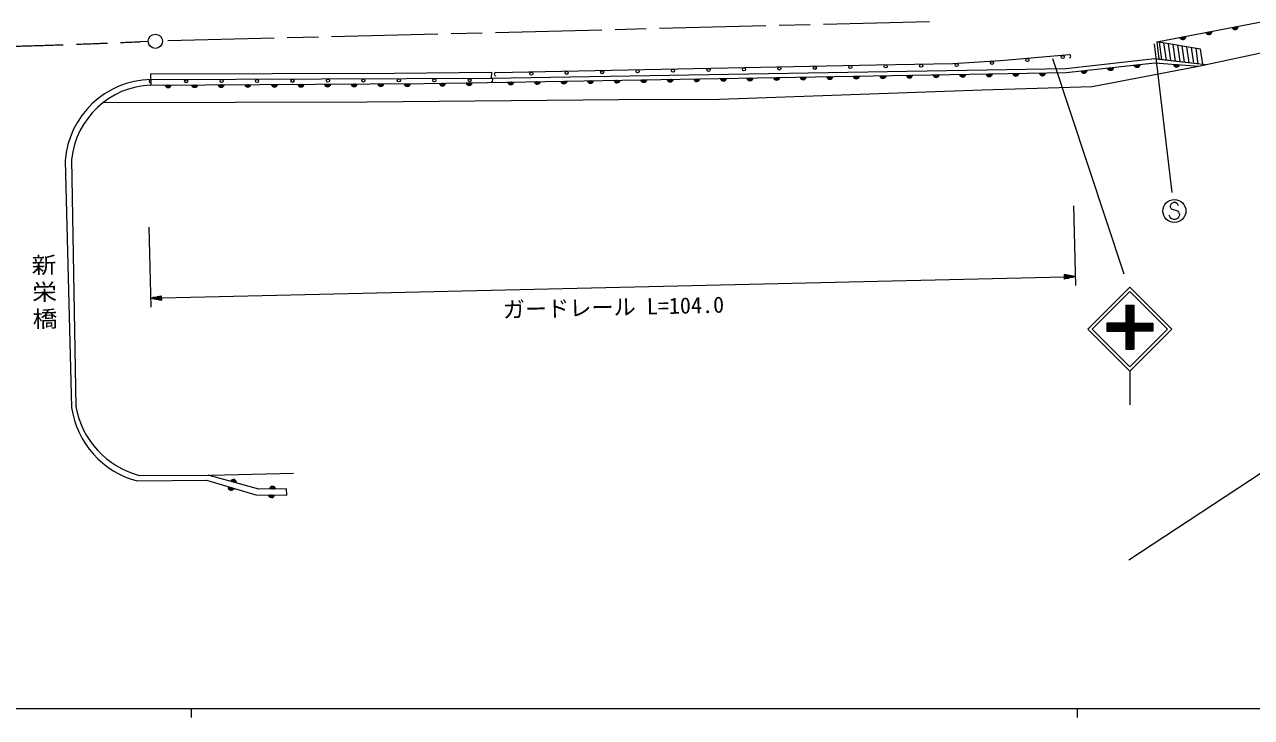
# Model space of a CAD drawing. Units: millimetres, scale not verified. Extents: x 40000 to 680000, y 20000 to 380000.
# Drawn here: x 349208 to 487650, y 204000 to 282199 of the extents above; entities that cross this region are included whole.
import ezdxf
from ezdxf.enums import TextEntityAlignment as Align

# ---------------------------------------------------------------- set-up
doc = ezdxf.new("R2010")
doc.units = ezdxf.units.MM
doc.header["$LTSCALE"] = 1000
doc.linetypes.add('CHAIN', pattern=[18.5, 12, -1.5, 3.5, -1.5])
for name, color, linetype, lineweight in [('M-BGD', 7, 'Continuous', 13), ('M-BMK', 2, 'CHAIN', 13), ('M-BMK-SRVR', 3, 'Continuous', 13), ('M-STR-HTXT', 7, 'Continuous', 13), ('M-STR-STRC', 7, 'Continuous', 13), ('M-TTL-BAND', 7, 'Continuous', 13)]:
    doc.layers.add(name, color=color, linetype=linetype, lineweight=lineweight)
doc.styles.add('@ＭＳ ゴシック', font='')
doc.styles.add('ＭＳ ゴシック', font='')
doc.styles.get('@ＭＳ ゴシック').set_extended_font_data('@MS Gothic')
doc.styles.get('ＭＳ ゴシック').set_extended_font_data('MS Gothic')

msp = doc.modelspace()

# ---------------------------------------------------------------- linework, layer by layer
at = {"layer": 'M-BGD'}
for p, q in [((477542, 278257), (477258, 280207)), ((478056, 278196), (477776, 280121)), ((478570, 278135), (478294, 280035)), ((479084, 278074), (478811, 279950)), ((479598, 278013), (479329, 279864)), ((480113, 277952), (479847, 279778)), ((480627, 277891), (480364, 279693)), ((481141, 277830), (480882, 279607)), ((481655, 277769), (481400, 279522)), ((363437, 276619), (363455, 275373)), ((363446, 275992), (401863, 276135)), ((353801, 266811), (354514, 238996)), ((354511, 266969), (354992, 239103)), ((361960, 230689), (369727, 230771))]:
    msp.add_line(p, q, dxfattribs=at)
for points in [[(476984, 280252), (494646, 283634), (513554, 287670), (527340, 290496), (544302, 294344), (569348, 300106)], [(358103, 273408), (387816, 273462), (416250, 273731), (427642, 273785), (457278, 274825), (469674, 275202), (481671, 277507), (497839, 280943), (524004, 286513), (538041, 289643), (549684, 292263), (570052, 296735)], [(401881, 276835), (401863, 276135), (466714, 277229), (476751, 278351), (482455, 277674)], [(402383, 276781), (445312, 277660), (453968, 277812), (459323, 278126), (467073, 278808)], [(363455, 275373), (394355, 275534), (401392, 275668), (466743, 276771), (476750, 277888), (481671, 277507)], [(363437, 276619), (390956, 276709), (401881, 276835)], [(473828, 221804), (490163, 232564), (492330, 232564), (492330, 231605), (502628, 231605), (502628, 232706), (503409, 232706), (503409, 231605), (544176, 231605), (544176, 226669), (545739, 221307)], [(362129, 231313), (370238, 231354), (379575, 231578)], [(378822, 229102), (378768, 229802), (375629, 229748), (369924, 231352)], [(369727, 230771), (375306, 229138), (378822, 229102)]]:
    msp.add_lwpolyline(points, dxfattribs=at)
msp.add_lwpolyline([(482169, 277708), (481918, 279436), (476984, 280252), (477212, 278296)], close=True, dxfattribs=at)
for centre in [(462369, 278193), (466354, 278544), (410386, 276745), (414385, 276827), (418384, 276908), (422383, 276990), (426382, 277072), (430381, 277154), (434381, 277236), (438380, 277318), (442379, 277400), (446378, 277479), (450377, 277549), (454384, 277636), (458377, 277870), (367446, 275807), (371446, 275821), (375446, 275836), (379446, 275851), (383446, 275866), (387446, 275881), (391446, 275896), (395446, 275911), (399446, 275926), (406386, 276663)]:
    msp.add_circle(centre, 175, dxfattribs=at)
for centre, radius, start, end in [((482858, 281432), 354, 199.63652, 2.0417), ((482858, 281432), 283, 201.86056, 359.81766), ((482858, 281432), 212, 205.60689, 356.07134), ((482858, 281432), 142, 213.31862, 348.35961), ((482858, 281432), 100, 223.63628, 338.04194), ((485805, 281996), 354, 199.63652, 2.0417), ((485805, 281996), 283, 201.86056, 359.81766), ((485805, 281996), 212, 205.60689, 356.07134), ((485805, 281996), 142, 213.31862, 348.35961), ((485805, 281996), 100, 223.63628, 338.04194), ((479912, 280868), 354, 199.63652, 2.0417), ((479912, 280868), 283, 201.86056, 359.81766), ((479912, 280868), 212, 205.60689, 356.07134), ((479912, 280868), 142, 213.31862, 348.35961), ((479912, 280868), 100, 223.63628, 338.04194), ((467089, 278621), 188, 275.02697, 95.02697), ((468759, 277050), 354, 195.17132, 357.5765), ((468759, 277050), 283, 197.39536, 355.35246), ((468759, 277050), 212, 201.14168, 351.60613), ((468759, 277050), 142, 208.85341, 343.8944), ((468759, 277050), 100, 219.17108, 333.57674), ((471740, 277383), 354, 195.17132, 357.5765), ((471740, 277383), 283, 197.39536, 355.35246), ((471740, 277383), 212, 201.14168, 351.60613), ((471740, 277383), 142, 208.85341, 343.8944), ((471740, 277383), 100, 219.17108, 333.57674), ((474722, 277716), 354, 195.17132, 357.5765), ((474722, 277716), 283, 197.39536, 355.35246), ((474722, 277716), 212, 201.14168, 351.60613), ((474722, 277716), 142, 208.85341, 343.8944), ((474722, 277716), 100, 219.17108, 333.57674), ((479214, 277752), 354, 184.36978, 346.77496), ((479214, 277752), 283, 186.59382, 344.55092), ((479214, 277752), 212, 190.34015, 340.8046), ((479214, 277752), 142, 198.05188, 333.09287), ((479214, 277752), 100, 208.36954, 322.7752), ((363653, 266117), 9877, 91.20386, 175.9716), ((363446, 275804), 188, 90.21385, 270.21385), ((389404, 275562), 354, 189.09678, 351.50195), ((389404, 275562), 283, 191.32082, 349.27792), ((389404, 275562), 212, 195.06714, 345.53159), ((389404, 275562), 142, 202.77887, 337.81986), ((389404, 275562), 100, 213.09653, 327.5022), ((392404, 275578), 354, 189.09678, 351.50195), ((392404, 275578), 283, 191.32082, 349.27792), ((392404, 275578), 212, 195.06714, 345.53159), ((392404, 275578), 142, 202.77887, 337.81986), ((392404, 275578), 100, 213.09653, 327.5022), ((396373, 275627), 354, 189.88764, 352.29282), ((396373, 275627), 283, 192.11168, 350.06878), ((396373, 275627), 212, 195.85801, 346.32246), ((396373, 275627), 142, 203.56974, 338.61073), ((396373, 275627), 100, 213.8874, 328.29306), ((399372, 275684), 354, 189.88764, 352.29282), ((399372, 275684), 283, 192.11168, 350.06878), ((399372, 275684), 212, 195.85801, 346.32246), ((399372, 275684), 142, 203.56974, 338.61073), ((399372, 275684), 100, 213.8874, 328.29306), ((401864, 275947), 188, 270.21385, 90.21385), ((402387, 276593), 188, 91.17305, 271.17305), ((404071, 275767), 354, 189.76414, 352.16931), ((404071, 275767), 283, 191.98817, 349.94528), ((404071, 275767), 212, 195.7345, 346.19895), ((404071, 275767), 142, 203.44623, 338.48722), ((404071, 275767), 100, 213.76389, 328.16956), ((407071, 275818), 354, 189.76414, 352.16931), ((407071, 275818), 283, 191.98817, 349.94528), ((407071, 275818), 212, 195.7345, 346.19895), ((407071, 275818), 142, 203.44623, 338.48722), ((407071, 275818), 100, 213.76389, 328.16956), ((410070, 275869), 354, 189.76414, 352.16931), ((410070, 275869), 283, 191.98817, 349.94528), ((410070, 275869), 212, 195.7345, 346.19895), ((410070, 275869), 142, 203.44623, 338.48722), ((410070, 275869), 100, 213.76389, 328.16956), ((413070, 275919), 354, 189.76414, 352.16931), ((413070, 275919), 283, 191.98817, 349.94528), ((413070, 275919), 212, 195.7345, 346.19895), ((413070, 275919), 142, 203.44623, 338.48722), ((413070, 275919), 100, 213.76389, 328.16956), ((416069, 275970), 354, 189.76414, 352.16931), ((416069, 275970), 283, 191.98817, 349.94528), ((416069, 275970), 212, 195.7345, 346.19895), ((416069, 275970), 142, 203.44623, 338.48722), ((416069, 275970), 100, 213.76389, 328.16956), ((419069, 276020), 354, 189.76414, 352.16931), ((419069, 276020), 283, 191.98817, 349.94528), ((419069, 276020), 212, 195.7345, 346.19895), ((419069, 276020), 142, 203.44623, 338.48722), ((419069, 276020), 100, 213.76389, 328.16956), ((422068, 276071), 354, 189.76414, 352.16931), ((422068, 276071), 283, 191.98817, 349.94528), ((422068, 276071), 212, 195.7345, 346.19895), ((422068, 276071), 142, 203.44623, 338.48722), ((422068, 276071), 100, 213.76389, 328.16956), ((425068, 276122), 354, 189.76414, 352.16931), ((425068, 276122), 283, 191.98817, 349.94528), ((425068, 276122), 212, 195.7345, 346.19895), ((425068, 276122), 142, 203.44623, 338.48722), ((425068, 276122), 100, 213.76389, 328.16956), ((428068, 276172), 354, 189.76414, 352.16931), ((428068, 276172), 283, 191.98817, 349.94528), ((428068, 276172), 212, 195.7345, 346.19895), ((428068, 276172), 142, 203.44623, 338.48722), ((428068, 276172), 100, 213.76389, 328.16956), ((431067, 276223), 354, 189.76414, 352.16931), ((431067, 276223), 283, 191.98817, 349.94528), ((431067, 276223), 212, 195.7345, 346.19895), ((431067, 276223), 142, 203.44623, 338.48722), ((431067, 276223), 100, 213.76389, 328.16956), ((434067, 276273), 354, 189.76414, 352.16931), ((434067, 276273), 283, 191.98817, 349.94528), ((434067, 276273), 212, 195.7345, 346.19895), ((434067, 276273), 142, 203.44623, 338.48722), ((434067, 276273), 100, 213.76389, 328.16956), ((437066, 276324), 354, 189.76414, 352.16931), ((437066, 276324), 283, 191.98817, 349.94528), ((437066, 276324), 212, 195.7345, 346.19895), ((437066, 276324), 142, 203.44623, 338.48722), ((437066, 276324), 100, 213.76389, 328.16956), ((440066, 276375), 354, 189.76414, 352.16931), ((440066, 276375), 283, 191.98817, 349.94528), ((440066, 276375), 212, 195.7345, 346.19895), ((440066, 276375), 142, 203.44623, 338.48722), ((440066, 276375), 100, 213.76389, 328.16956), ((443065, 276425), 354, 189.76414, 352.16931), ((443065, 276425), 283, 191.98817, 349.94528), ((443065, 276425), 212, 195.7345, 346.19895), ((443065, 276425), 142, 203.44623, 338.48722), ((443065, 276425), 100, 213.76389, 328.16956), ((446065, 276476), 354, 189.76414, 352.16931), ((446065, 276476), 283, 191.98817, 349.94528), ((446065, 276476), 212, 195.7345, 346.19895), ((446065, 276476), 142, 203.44623, 338.48722), ((446065, 276476), 100, 213.76389, 328.16956), ((449065, 276527), 354, 189.76414, 352.16931), ((449065, 276527), 283, 191.98817, 349.94528), ((449065, 276527), 212, 195.7345, 346.19895), ((449065, 276527), 142, 203.44623, 338.48722), ((449065, 276527), 100, 213.76389, 328.16956), ((452064, 276577), 354, 189.76414, 352.16931), ((452064, 276577), 283, 191.98817, 349.94528), ((452064, 276577), 212, 195.7345, 346.19895), ((452064, 276577), 142, 203.44623, 338.48722), ((452064, 276577), 100, 213.76389, 328.16956), ((455064, 276628), 354, 189.76414, 352.16931), ((455064, 276628), 283, 191.98817, 349.94528), ((455064, 276628), 212, 195.7345, 346.19895), ((455064, 276628), 142, 203.44623, 338.48722), ((455064, 276628), 100, 213.76389, 328.16956), ((458063, 276678), 354, 189.76414, 352.16931), ((458063, 276678), 283, 191.98817, 349.94528), ((458063, 276678), 212, 195.7345, 346.19895), ((458063, 276678), 142, 203.44623, 338.48722), ((458063, 276678), 100, 213.76389, 328.16956), ((461063, 276729), 354, 189.76414, 352.16931), ((461063, 276729), 283, 191.98817, 349.94528), ((461063, 276729), 212, 195.7345, 346.19895), ((461063, 276729), 142, 203.44623, 338.48722), ((461063, 276729), 100, 213.76389, 328.16956), ((464062, 276780), 354, 189.76414, 352.16931), ((464062, 276780), 283, 191.98817, 349.94528), ((464062, 276780), 212, 195.7345, 346.19895), ((464062, 276780), 142, 203.44623, 338.48722), ((464062, 276780), 100, 213.76389, 328.16956), ((363869, 265970), 9412, 92.5256, 173.9063), ((365405, 275437), 354, 189.09678, 351.50195), ((365405, 275437), 283, 191.32082, 349.27792), ((365405, 275437), 212, 195.06714, 345.53159), ((365405, 275437), 142, 202.77887, 337.81986), ((365405, 275437), 100, 213.09653, 327.5022), ((368405, 275453), 354, 189.09678, 351.50195), ((368405, 275453), 283, 191.32082, 349.27792), ((368405, 275453), 212, 195.06714, 345.53159), ((368405, 275453), 142, 202.77887, 337.81986), ((368405, 275453), 100, 213.09653, 327.5022), ((371405, 275468), 354, 189.09678, 351.50195), ((371405, 275468), 283, 191.32082, 349.27792), ((371405, 275468), 212, 195.06714, 345.53159), ((371405, 275468), 142, 202.77887, 337.81986), ((371405, 275468), 100, 213.09653, 327.5022), ((374405, 275484), 354, 189.09678, 351.50195), ((374405, 275484), 283, 191.32082, 349.27792), ((374405, 275484), 212, 195.06714, 345.53159), ((374405, 275484), 142, 202.77887, 337.81986), ((374405, 275484), 100, 213.09653, 327.5022), ((377405, 275500), 354, 189.09678, 351.50195), ((377405, 275500), 283, 191.32082, 349.27792), ((377405, 275500), 212, 195.06714, 345.53159), ((377405, 275500), 142, 202.77887, 337.81986), ((377405, 275500), 100, 213.09653, 327.5022), ((380405, 275515), 354, 189.09678, 351.50195), ((380405, 275515), 283, 191.32082, 349.27792), ((380405, 275515), 212, 195.06714, 345.53159), ((380405, 275515), 142, 202.77887, 337.81986), ((380405, 275515), 100, 213.09653, 327.5022), ((383405, 275531), 354, 189.09678, 351.50195), ((383405, 275531), 283, 191.32082, 349.27792), ((383405, 275531), 212, 195.06714, 345.53159), ((383405, 275531), 142, 202.77887, 337.81986), ((383405, 275531), 100, 213.09653, 327.5022), ((386405, 275547), 354, 189.09678, 351.50195), ((386405, 275547), 283, 191.32082, 349.27792), ((386405, 275547), 212, 195.06714, 345.53159), ((386405, 275547), 142, 202.77887, 337.81986), ((386405, 275547), 100, 213.09653, 327.5022), ((364441, 240403), 10026, 188.06833, 255.67792), ((364706, 240839), 9868, 190.12881, 254.86519), ((372531, 230006), 354, 172.4877, 334.89288), ((372531, 230006), 283, 174.71174, 332.66884), ((372531, 230006), 212, 178.45806, 328.92251), ((372531, 230006), 142, 186.16979, 321.21078), ((372531, 230006), 100, 196.48745, 310.89312), ((372762, 230498), 354, 353.09251, 155.49768), ((372762, 230498), 283, 355.31654, 153.27364), ((372762, 230498), 212, 359.06287, 149.52732), ((372762, 230498), 142, 6.7746, 141.81559), ((372762, 230498), 100, 17.09226, 131.49793), ((377199, 229721), 354, 9.77953, 172.18471), ((377199, 229721), 283, 12.00357, 169.96067), ((377199, 229721), 212, 15.74989, 166.21434), ((377199, 229721), 142, 23.46162, 158.50261), ((377199, 229721), 100, 33.77929, 148.18495), ((377064, 229174), 354, 188.21278, 350.61796), ((377064, 229174), 283, 190.43682, 348.39392), ((377064, 229174), 212, 194.18315, 344.64759), ((377064, 229174), 142, 201.89488, 336.93586), ((377064, 229174), 100, 212.21254, 326.6182)]:
    msp.add_arc(centre, radius, start, end, dxfattribs=at)
at = {"layer": 'M-BMK'}
for p, q in [((451338, 282500), (364768, 280327)), ((363168, 280287), (362269, 280265))]:
    msp.add_line(p, q, dxfattribs=at)
msp.add_arc((321623, 1207127), 927753, 266.66156, 272.51104, dxfattribs=at)
at = {"layer": 'M-BMK-SRVR'}
msp.add_circle((363968, 280307), 800, dxfattribs=at)
msp.add_circle((363968, 280307), 800, dxfattribs=at)
at = {"layer": 'M-STR-HTXT'}
for p, q in [((467586, 261757), (467796, 252760)), ((363250, 259318), (363461, 250320)), ((364687, 251349), (466523, 253730)), ((467773, 253760), (466517, 253980)), ((466517, 253980), (466529, 253480)), ((466769, 253936), (466519, 253930)), ((466520, 253880), (467020, 253892)), ((467271, 253848), (466521, 253830)), ((466522, 253780), (467522, 253804)), ((467773, 253760), (466523, 253730)), ((466524, 253680), (467524, 253704)), ((467275, 253648), (466526, 253630)), ((466527, 253580), (467027, 253592)), ((466778, 253536), (466528, 253530)), ((467773, 253760), (466529, 253480)), ((363437, 251320), (364681, 251599)), ((363437, 251320), (364687, 251349)), ((363437, 251320), (364693, 251099)), ((364686, 251399), (363686, 251376)), ((364688, 251299), (363688, 251276)), ((363935, 251431), (364685, 251449)), ((363939, 251231), (364689, 251249)), ((364683, 251499), (364183, 251487)), ((364690, 251199), (364191, 251187)), ((364432, 251543), (364682, 251549)), ((364442, 251143), (364692, 251149)), ((364693, 251099), (364681, 251599))]:
    msp.add_line(p, q, dxfattribs=at)
at = {"layer": 'M-STR-STRC'}
for p, q in [((476657, 280028), (478666, 263237)), ((465195, 278356), (473257, 254068)), ((478599, 261983), (478480, 261746)), ((478480, 261746), (478480, 261628)), ((478835, 262101), (478599, 261983)), ((479071, 262101), (478835, 262101)), ((479308, 261983), (479071, 262101)), ((479426, 261746), (479308, 261983)), ((478480, 260446), (478362, 260683)), ((478480, 261628), (478599, 261392)), ((478599, 260328), (478480, 260446)), ((478599, 261392), (479308, 261156)), ((478835, 260210), (478599, 260328)), ((479308, 260328), (479071, 260210)), ((479308, 261156), (479426, 261037)), ((479426, 260446), (479308, 260328)), ((479426, 261037), (479544, 260801)), ((479544, 260683), (479426, 260446)), ((479544, 260801), (479544, 260683)), ((479071, 260210), (478835, 260210)), ((469198, 247811), (473935, 252549)), ((469693, 247811), (473935, 252054)), ((473935, 252549), (478673, 247811)), ((473935, 252054), (478178, 247811)), ((472713, 247582), (474376, 249245)), ((473476, 250514), (474376, 250514)), ((473476, 250514), (473476, 248482)), ((473476, 250466), (473525, 250514)), ((473476, 250325), (473666, 250514)), ((473476, 250183), (473807, 250514)), ((473476, 250042), (473949, 250514)), ((473476, 249900), (474090, 250514)), ((473476, 249759), (474232, 250514)), ((473476, 249618), (474373, 250514)), ((474376, 249557), (473476, 250457)), ((473476, 249476), (474376, 250376)), ((474376, 249416), (473476, 250316)), ((473476, 249335), (474376, 250235)), ((474376, 249274), (473476, 250174)), ((473476, 249193), (474376, 250093)), ((474376, 249133), (473476, 250033)), ((473476, 249052), (474376, 249952)), ((474376, 248992), (473476, 249892)), ((473476, 248910), (474376, 249810)), ((474376, 248850), (473476, 249750)), ((473476, 248769), (474376, 249669)), ((474376, 248709), (473476, 249609)), ((473476, 248628), (474376, 249528)), ((474376, 248567), (473476, 249467)), ((473476, 248486), (474376, 249386)), ((475220, 247582), (473476, 249326)), ((474376, 249699), (473561, 250514)), ((474376, 249840), (473702, 250514)), ((474376, 249982), (473843, 250514)), ((474376, 250123), (473985, 250514)), ((474376, 250264), (474126, 250514)), ((474376, 250406), (474268, 250514)), ((474376, 250514), (474376, 248482)), ((473476, 248482), (471315, 248482)), ((471315, 248482), (471315, 247582)), ((471315, 248446), (471351, 248482)), ((471315, 248304), (471492, 248482)), ((471315, 248163), (471633, 248482)), ((471315, 248022), (471775, 248482)), ((471315, 247880), (471916, 248482)), ((471315, 247739), (472058, 248482)), ((471315, 247597), (472199, 248482)), ((472109, 247582), (471315, 248376)), ((471968, 247582), (471315, 248235)), ((471826, 247582), (471315, 248093)), ((471685, 247582), (471315, 247952)), ((472251, 247582), (471351, 248482)), ((471440, 247582), (472340, 248482)), ((472392, 247582), (471492, 248482)), ((471582, 247582), (472482, 248482)), ((472533, 247582), (471633, 248482)), ((471723, 247582), (472623, 248482)), ((472675, 247582), (471775, 248482)), ((471865, 247582), (472765, 248482)), ((472816, 247582), (471916, 248482)), ((472006, 247582), (472906, 248482)), ((472958, 247582), (472058, 248482)), ((472148, 247582), (473048, 248482)), ((473099, 247582), (472199, 248482)), ((472289, 247582), (473189, 248482)), ((473240, 247582), (472340, 248482)), ((472430, 247582), (473330, 248482)), ((473382, 247582), (472482, 248482)), ((472572, 247582), (473472, 248482)), ((474376, 246729), (472623, 248482)), ((474376, 246870), (472765, 248482)), ((472855, 247582), (474376, 249103)), ((474376, 247012), (472906, 248482)), ((472996, 247582), (474376, 248962)), ((474376, 247153), (473048, 248482)), ((473138, 247582), (474376, 248820)), ((474376, 247294), (473189, 248482)), ((473279, 247582), (474376, 248679)), ((474376, 247436), (473330, 248482)), ((473420, 247582), (474376, 248538)), ((474376, 247577), (473472, 248482)), ((475079, 247582), (473476, 249184)), ((474938, 247582), (473476, 249043)), ((474796, 247582), (473476, 248902)), ((474655, 247582), (473476, 248760)), ((474513, 247582), (473476, 248619)), ((473476, 247496), (474462, 248482)), ((473476, 247355), (474603, 248482)), ((473476, 247213), (474745, 248482)), ((473476, 247072), (474886, 248482)), ((473476, 246930), (475027, 248482)), ((473476, 246789), (475169, 248482)), ((474410, 247582), (475310, 248482)), ((475362, 247582), (474462, 248482)), ((474552, 247582), (475452, 248482)), ((475503, 247582), (474603, 248482)), ((474693, 247582), (475593, 248482)), ((475645, 247582), (474745, 248482)), ((474835, 247582), (475735, 248482)), ((475786, 247582), (474886, 248482)), ((474976, 247582), (475876, 248482)), ((475927, 247582), (475027, 248482)), ((475117, 247582), (476017, 248482)), ((476069, 247582), (475169, 248482)), ((475259, 247582), (476159, 248482)), ((476210, 247582), (475310, 248482)), ((475400, 247582), (476300, 248482)), ((476352, 247582), (475452, 248482)), ((475542, 247582), (476442, 248482)), ((476493, 247582), (475593, 248482)), ((475683, 247582), (476538, 248437)), ((476538, 247678), (475735, 248482)), ((475825, 247582), (476538, 248295)), ((476538, 247820), (475876, 248482)), ((475966, 247582), (476538, 248154)), ((476538, 247961), (476017, 248482)), ((476107, 247582), (476538, 248012)), ((476538, 248103), (476159, 248482)), ((476249, 247582), (476538, 247871)), ((476538, 248244), (476300, 248482)), ((476538, 248386), (476442, 248482)), ((469198, 247811), (473935, 243074)), ((469693, 247811), (473935, 243569)), ((471543, 247582), (471315, 247811)), ((471402, 247582), (471315, 247669)), ((471315, 247582), (473476, 247582)), ((473476, 247582), (473476, 245549)), ((473476, 246648), (474376, 247548)), ((474376, 246587), (473476, 247487)), ((473476, 246506), (474376, 247406)), ((474376, 246446), (473476, 247346)), ((473476, 246365), (474376, 247265)), ((474376, 246305), (473476, 247205)), ((473476, 246223), (474376, 247123)), ((474376, 246163), (473476, 247063)), ((473476, 246082), (474376, 246982)), ((474376, 246022), (473476, 246922)), ((473476, 245941), (474376, 246841)), ((474376, 245880), (473476, 246780)), ((473476, 245799), (474376, 246699)), ((474376, 245739), (473476, 246639)), ((473476, 245658), (474376, 246558)), ((474376, 245597), (473476, 246497)), ((473935, 243569), (478178, 247811)), ((473935, 243074), (478673, 247811)), ((474376, 247582), (474376, 245549)), ((476390, 247582), (476538, 247729)), ((476532, 247582), (476538, 247588)), ((474283, 245549), (473476, 246356)), ((474142, 245549), (473476, 246215)), ((474000, 245549), (473476, 246073)), ((473859, 245549), (473476, 245932)), ((473717, 245549), (473476, 245790)), ((473576, 245549), (473476, 245649)), ((473476, 245549), (474376, 245549)), ((473509, 245549), (474376, 246416)), ((473651, 245549), (474376, 246275)), ((473792, 245549), (474376, 246133)), ((473933, 245549), (474376, 245992)), ((474075, 245549), (474376, 245851)), ((474216, 245549), (474376, 245709)), ((474358, 245549), (474376, 245568)), ((473935, 243074), (473935, 239286))]:
    msp.add_line(p, q, dxfattribs=at)
msp.add_lwpolyline([(474376, 248482), (476538, 248482), (476538, 247582), (474376, 247582)], dxfattribs=at)
msp.add_circle((478953, 261156), 1300, dxfattribs=at)
at = {"layer": 'M-TTL-BAND'}
for p, q in [((40000, 205000), (579000, 205000)), ((368000, 205000), (368000, 204000)), ((468000, 205000), (468000, 204000))]:
    msp.add_line(p, q, dxfattribs=at)

# ---------------------------------------------------------------- texts
at = {"layer": 'M-BGD', "insert": (350144, 251773), "char_height": 2062, "attachment_point": 8, "rotation": 271.134, "style": '@ＭＳ ゴシック'}
msp.add_mtext('\\T1.2;\\W0.9;新栄橋', dxfattribs=at)
at = {"layer": 'M-STR-HTXT', "style": 'ＭＳ ゴシック'}
msp.add_text('ガードレール L=104.0', height=1833, rotation=1.34, dxfattribs=at).set_placement((415692, 248841), align=Align.BOTTOM_CENTER)

doc.saveas('drawing.dxf')
